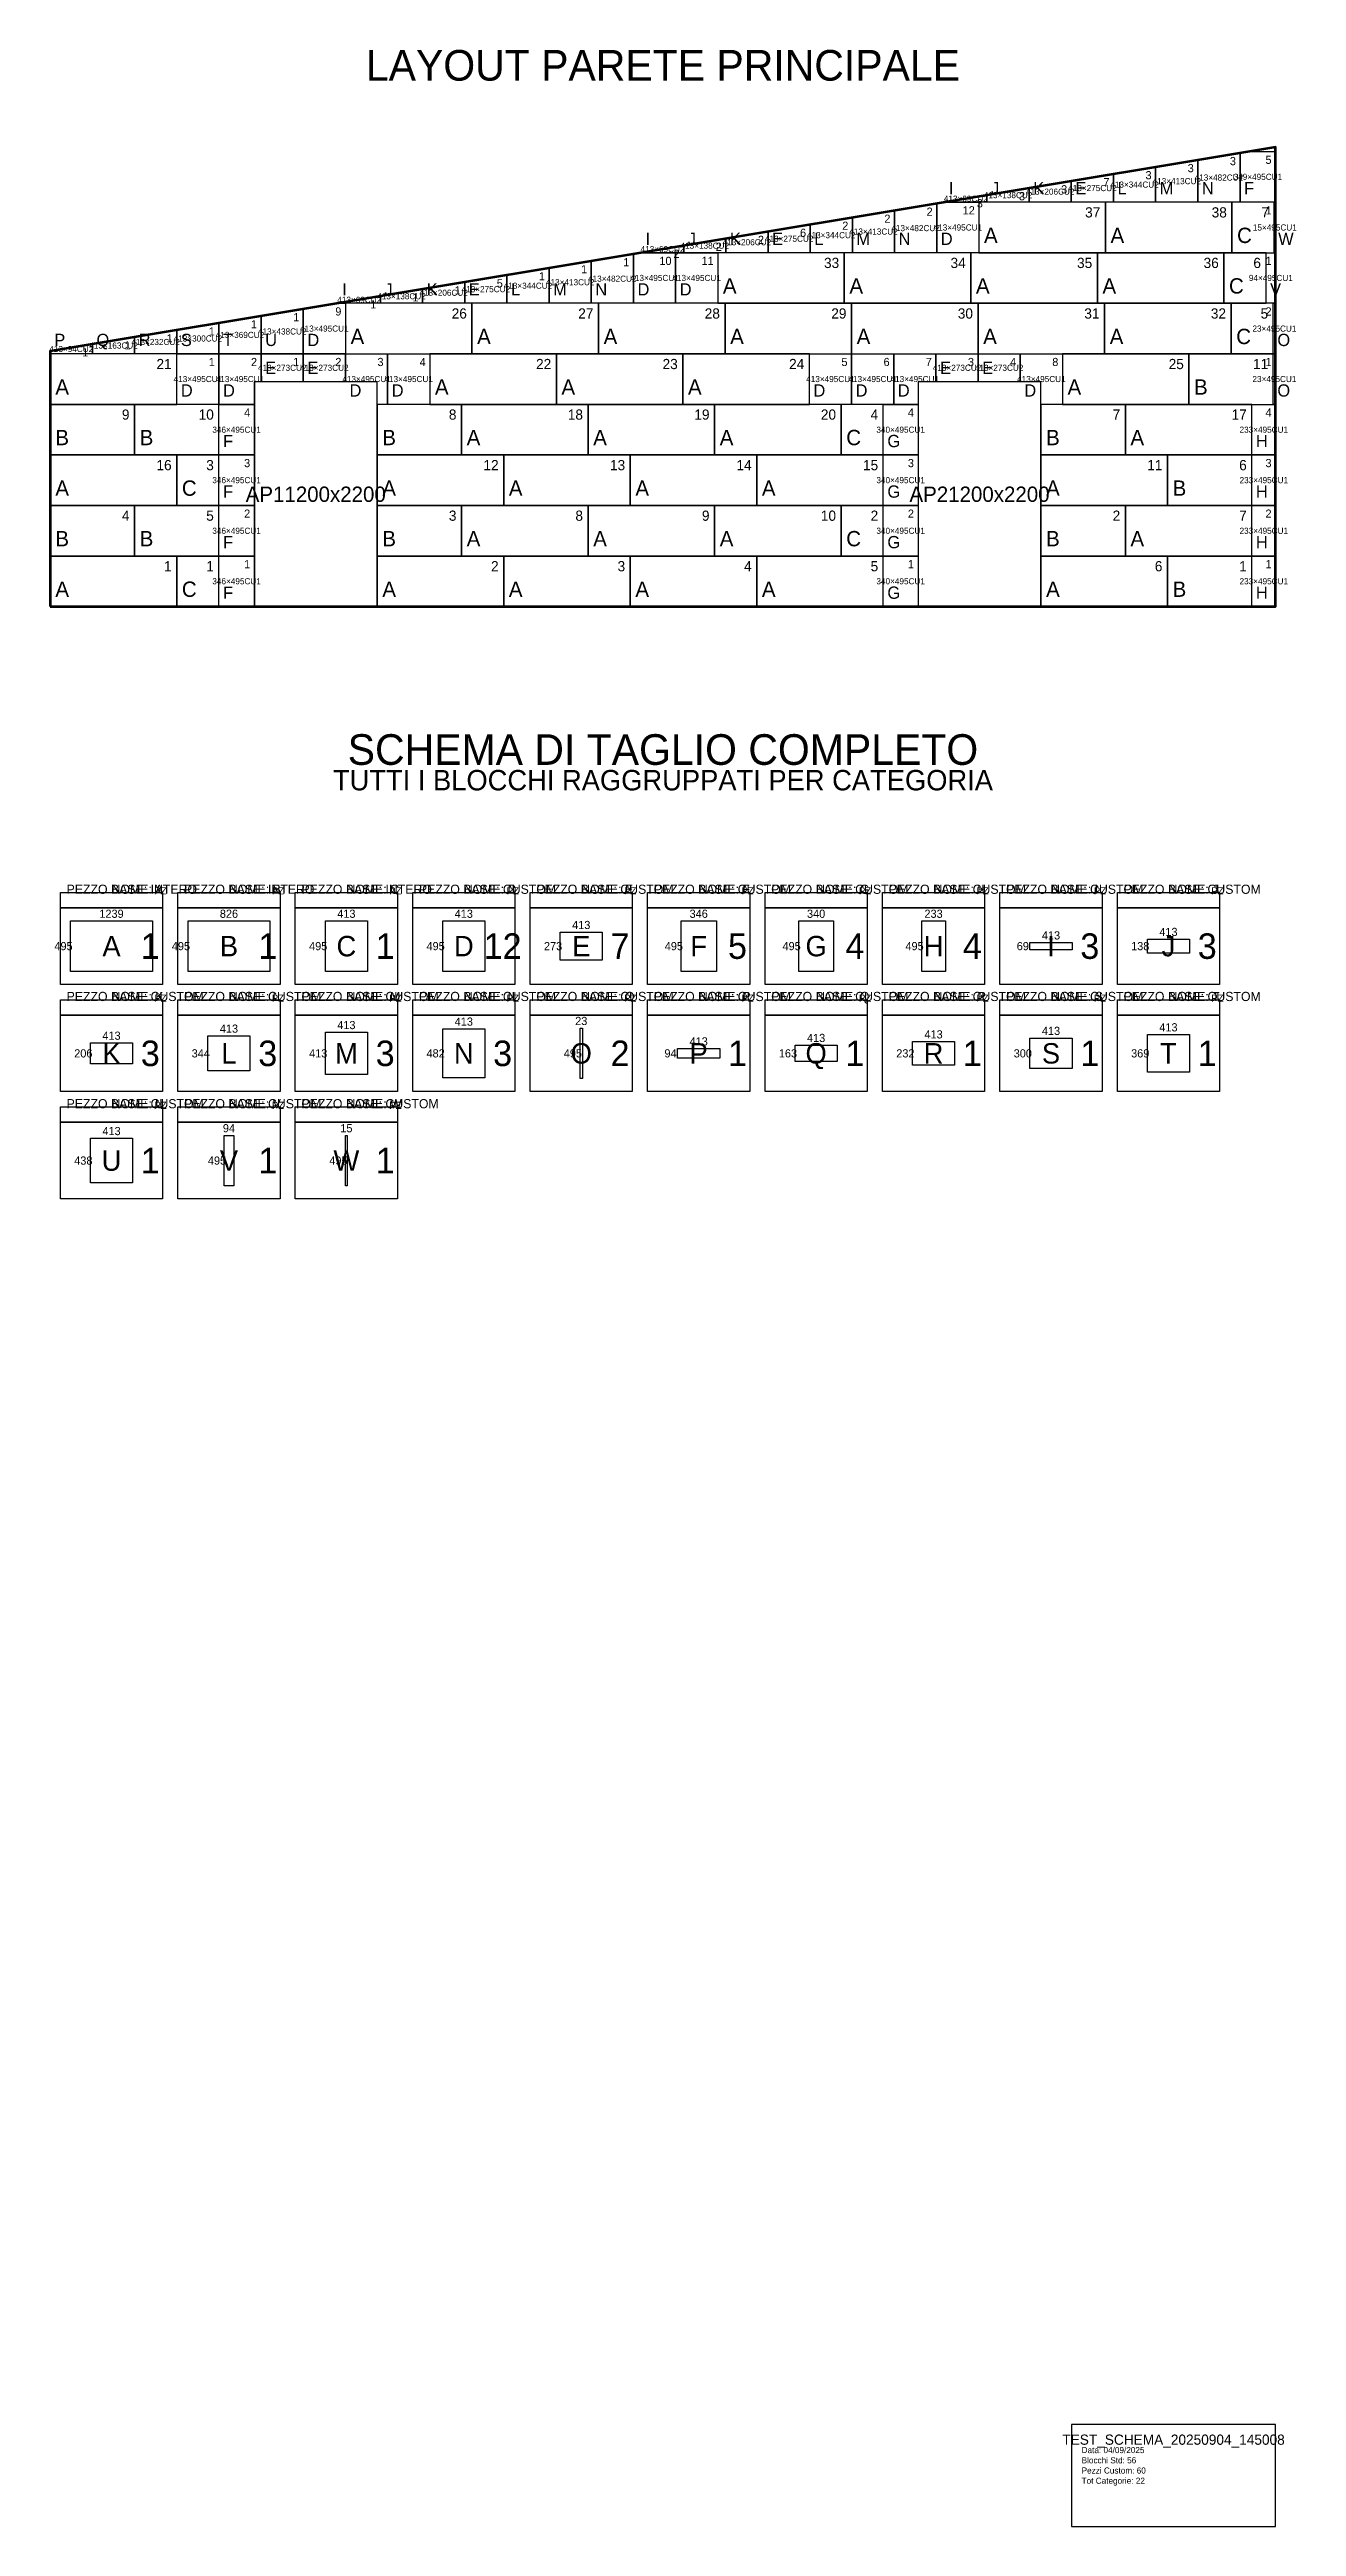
# Model space of a CAD drawing. Header units: metres. Extents: x -7 to 12204, y -18800 to 5454.
import ezdxf
from ezdxf.enums import TextEntityAlignment as Align

# ---------------------------------------------------------------- set-up
doc = ezdxf.new("R2010")
doc.units = ezdxf.units.M
for name, color, linetype in [('APERTURE', 1, 'Continuous'), ('BLOCCHI_CUSTOM', 3, 'Continuous'), ('BLOCCHI_STD', 7, 'Continuous'), ('CARTIGLIO', 7, 'Continuous'), ('PARETE', 5, 'Continuous'), ('QUOTE', 6, 'Continuous'), ('TAGLIO', 4, 'Continuous'), ('TESTI', 7, 'Continuous')]:
    doc.layers.add(name, color=color, linetype=linetype)

msp = doc.modelspace()

# ---------------------------------------------------------------- linework, layer by layer
at = {"layer": 'APERTURE'}
for points in [[(2000, 0), (3200, 0), (3200, 2200), (2000, 2200), (2000, 0)], [(8500, 0), (9700, 0), (9700, 2200), (8500, 2200), (8500, 0)]]:
    msp.add_lwpolyline(points, close=True, dxfattribs=at)
at = {"layer": 'BLOCCHI_CUSTOM'}
for points in [[(11238, 4373), (11238, 3960), (10825, 3960), (10825, 4304), (11238, 4373)], [(11651, 4442), (11651, 3960), (11238, 3960), (11238, 4373), (11651, 4442)], [(11730, 4455), (12000, 4455), (12000, 3960), (11651, 3960), (11651, 4442), (11730, 4455)], [(9586, 3960), (9586, 4098), (9999, 4166), (9999, 3960), (9586, 3960)], [(10412, 4235), (10412, 3960), (9999, 3960), (9999, 4166), (10412, 4235)], [(10825, 4304), (10825, 3960), (10412, 3960), (10412, 4235), (10825, 4304)], [(8681, 3947), (8681, 3465), (8268, 3465), (8268, 3878), (8681, 3947)], [(8760, 3960), (9094, 3960), (9094, 3465), (8681, 3465), (8681, 3947), (8760, 3960)], [(8760, 3960), (9173, 4029), (9173, 3960), (8760, 3960)], [(9173, 3960), (9173, 4029), (9586, 4098), (9586, 3960), (9173, 3960)], [(11985, 3465), (11985, 3960), (12000, 3960), (12000, 3465), (11985, 3465)], [(7029, 3672), (7029, 3465), (6616, 3465), (6616, 3603), (7029, 3672)], [(7442, 3740), (7442, 3465), (7029, 3465), (7029, 3672), (7442, 3740)], [(7855, 3809), (7855, 3465), (7442, 3465), (7442, 3740), (7855, 3809)], [(8268, 3878), (8268, 3465), (7855, 3465), (7855, 3809), (8268, 3878)], [(5711, 3452), (5711, 2970), (5298, 2970), (5298, 3383), (5711, 3452)], [(5790, 3465), (6124, 3465), (6124, 2970), (5711, 2970), (5711, 3452), (5790, 3465)], [(5790, 3465), (6203, 3534), (6203, 3465), (5790, 3465)], [(6537, 3465), (6537, 2970), (6124, 2970), (6124, 3465), (6537, 3465)], [(6203, 3465), (6203, 3534), (6616, 3603), (6616, 3465), (6203, 3465)], [(11906, 2970), (11906, 3465), (12000, 3465), (12000, 2970), (11906, 2970)], [(3646, 2970), (3646, 3108), (4059, 3176), (4059, 2970), (3646, 2970)], [(4472, 3245), (4472, 2970), (4059, 2970), (4059, 3176), (4472, 3245)], [(4885, 3314), (4885, 2970), (4472, 2970), (4472, 3245), (4885, 3314)], [(5298, 3383), (5298, 2970), (4885, 2970), (4885, 3314), (5298, 3383)], [(2478, 2913), (2478, 2475), (2065, 2475), (2065, 2844), (2478, 2913)], [(2820, 2970), (2891, 2970), (2891, 2475), (2478, 2475), (2478, 2913), (2820, 2970)], [(2820, 2970), (3233, 3039), (3233, 2970), (2820, 2970)], [(3233, 2970), (3233, 3039), (3646, 3108), (3646, 2970), (3233, 2970)], [(11977, 2475), (11977, 2970), (12000, 2970), (12000, 2475), (11977, 2475)], [(1239, 2706), (1239, 2475), (826, 2475), (826, 2638), (1239, 2706)], [(1652, 2775), (1652, 2475), (1239, 2475), (1239, 2706), (1652, 2775)], [(2065, 2844), (2065, 2475), (1652, 2475), (1652, 2775), (2065, 2844)], [(413, 2569), (413, 2475), (0, 2475), (0, 2500), (413, 2569)], [(826, 2638), (826, 2475), (413, 2475), (413, 2569), (826, 2638)], [(1239, 1980), (1239, 2475), (1652, 2475), (1652, 1980), (1239, 1980)], [(2000, 2202), (1999, 2202), (1999, 2202), (1999, 2202), (1999, 2202), (1999, 2202), (1999, 2201), (1998, 2201), (1998, 2201), (1998, 2201), (1998, 2201), (1998, 2201), (1998, 2200), (1998, 2200), (1998, 2200), (1998, 1980), (1652, 1980), (1652, 2475), (2065, 2475), (2065, 2202), (2000, 2202), (2000, 2202), (2000, 2202)], [(2478, 2475), (2478, 2202), (2065, 2202), (2065, 2475), (2478, 2475)], [(2891, 2475), (2891, 2202), (2478, 2202), (2478, 2475), (2891, 2475)], [(3304, 2475), (3304, 1980), (3202, 1980), (3202, 2200), (3202, 2200), (3202, 2200), (3202, 2201), (3202, 2201), (3202, 2201), (3202, 2201), (3202, 2201), (3201, 2201), (3201, 2202), (3201, 2202), (3201, 2202), (3201, 2202), (3201, 2202), (3200, 2202), (3200, 2202), (3200, 2202), (2891, 2202), (2891, 2475), (3304, 2475)], [(3717, 2475), (3717, 1980), (3304, 1980), (3304, 2475), (3717, 2475)], [(7434, 1980), (7434, 2475), (7847, 2475), (7847, 1980), (7434, 1980)], [(7847, 1980), (7847, 2475), (8260, 2475), (8260, 1980), (7847, 1980)], [(8500, 2202), (8499, 2202), (8499, 2202), (8499, 2202), (8499, 2202), (8499, 2202), (8499, 2201), (8498, 2201), (8498, 2201), (8498, 2201), (8498, 2201), (8498, 2201), (8498, 2200), (8498, 2200), (8498, 2200), (8498, 1980), (8260, 1980), (8260, 2475), (8673, 2475), (8673, 2202), (8500, 2202), (8500, 2202), (8500, 2202)], [(9086, 2475), (9086, 2202), (8673, 2202), (8673, 2475), (9086, 2475)], [(9499, 2475), (9499, 2202), (9086, 2202), (9086, 2475), (9499, 2475)], [(9912, 2475), (9912, 1980), (9702, 1980), (9702, 2200), (9702, 2200), (9702, 2200), (9702, 2201), (9702, 2201), (9702, 2201), (9702, 2201), (9702, 2201), (9701, 2201), (9701, 2202), (9701, 2202), (9701, 2202), (9701, 2202), (9701, 2202), (9700, 2202), (9700, 2202), (9700, 2202), (9499, 2202), (9499, 2475), (9912, 2475)], [(11977, 2475), (12000, 2475), (12000, 1980), (11977, 1980), (11977, 2475)], [(1998, 1485), (1652, 1485), (1652, 1980), (1998, 1980), (1998, 1485)], [(8158, 1485), (8158, 1980), (8498, 1980), (8498, 1485), (8158, 1485)], [(11767, 1485), (11767, 1980), (12000, 1980), (12000, 1485), (11767, 1485)], [(1998, 990), (1652, 990), (1652, 1485), (1998, 1485), (1998, 990)], [(8158, 990), (8158, 1485), (8498, 1485), (8498, 990), (8158, 990)], [(11767, 990), (11767, 1485), (12000, 1485), (12000, 990), (11767, 990)], [(1998, 495), (1652, 495), (1652, 990), (1998, 990), (1998, 495)], [(8158, 495), (8158, 990), (8498, 990), (8498, 495), (8158, 495)], [(11767, 495), (11767, 990), (12000, 990), (12000, 495), (11767, 495)], [(1998, 0), (1652, 0), (1652, 495), (1998, 495), (1998, 0)], [(8158, 495), (8498, 495), (8498, 0), (8158, 0), (8158, 495)], [(11767, 495), (12000, 495), (12000, 0), (11767, 0), (11767, 495)]]:
    msp.add_lwpolyline(points, close=True, dxfattribs=at)
at = {"layer": 'BLOCCHI_STD'}
for points in [[(9094, 3465), (10333, 3465), (10333, 3960), (9094, 3960), (9094, 3465)], [(10333, 3465), (11572, 3465), (11572, 3960), (10333, 3960), (10333, 3465)], [(11572, 3465), (11985, 3465), (11985, 3960), (11572, 3960), (11572, 3465)], [(6537, 2970), (7776, 2970), (7776, 3465), (6537, 3465), (6537, 2970)], [(7776, 2970), (9015, 2970), (9015, 3465), (7776, 3465), (7776, 2970)], [(9015, 2970), (10254, 2970), (10254, 3465), (9015, 3465), (9015, 2970)], [(10254, 2970), (11493, 2970), (11493, 3465), (10254, 3465), (10254, 2970)], [(11493, 2970), (11906, 2970), (11906, 3465), (11493, 3465), (11493, 2970)], [(2891, 2475), (4130, 2475), (4130, 2970), (2891, 2970), (2891, 2475)], [(4130, 2475), (5369, 2475), (5369, 2970), (4130, 2970), (4130, 2475)], [(5369, 2475), (6608, 2475), (6608, 2970), (5369, 2970), (5369, 2475)], [(6608, 2475), (7847, 2475), (7847, 2970), (6608, 2970), (6608, 2475)], [(7847, 2475), (9086, 2475), (9086, 2970), (7847, 2970), (7847, 2475)], [(9086, 2475), (10325, 2475), (10325, 2970), (9086, 2970), (9086, 2475)], [(10325, 2475), (11564, 2475), (11564, 2970), (10325, 2970), (10325, 2475)], [(11564, 2475), (11977, 2475), (11977, 2970), (11564, 2970), (11564, 2475)], [(0, 1980), (1239, 1980), (1239, 2475), (0, 2475), (0, 1980)], [(3717, 1980), (4956, 1980), (4956, 2475), (3717, 2475), (3717, 1980)], [(4956, 1980), (6195, 1980), (6195, 2475), (4956, 2475), (4956, 1980)], [(6195, 1980), (7434, 1980), (7434, 2475), (6195, 2475), (6195, 1980)], [(9912, 1980), (11151, 1980), (11151, 2475), (9912, 2475), (9912, 1980)], [(11151, 1980), (11977, 1980), (11977, 2475), (11151, 2475), (11151, 1980)], [(0, 1485), (826, 1485), (826, 1980), (0, 1980), (0, 1485)], [(826, 1485), (1652, 1485), (1652, 1980), (826, 1980), (826, 1485)], [(3202, 1485), (4028, 1485), (4028, 1980), (3202, 1980), (3202, 1485)], [(4028, 1485), (5267, 1485), (5267, 1980), (4028, 1980), (4028, 1485)], [(5267, 1485), (6506, 1485), (6506, 1980), (5267, 1980), (5267, 1485)], [(6506, 1485), (7745, 1485), (7745, 1980), (6506, 1980), (6506, 1485)], [(7745, 1485), (8158, 1485), (8158, 1980), (7745, 1980), (7745, 1485)], [(9702, 1485), (10528, 1485), (10528, 1980), (9702, 1980), (9702, 1485)], [(10528, 1485), (11767, 1485), (11767, 1980), (10528, 1980), (10528, 1485)], [(0, 990), (1239, 990), (1239, 1485), (0, 1485), (0, 990)], [(1239, 990), (1652, 990), (1652, 1485), (1239, 1485), (1239, 990)], [(3202, 990), (4441, 990), (4441, 1485), (3202, 1485), (3202, 990)], [(4441, 990), (5680, 990), (5680, 1485), (4441, 1485), (4441, 990)], [(5680, 990), (6919, 990), (6919, 1485), (5680, 1485), (5680, 990)], [(6919, 990), (8158, 990), (8158, 1485), (6919, 1485), (6919, 990)], [(9702, 990), (10941, 990), (10941, 1485), (9702, 1485), (9702, 990)], [(10941, 990), (11767, 990), (11767, 1485), (10941, 1485), (10941, 990)], [(0, 495), (826, 495), (826, 990), (0, 990), (0, 495)], [(826, 495), (1652, 495), (1652, 990), (826, 990), (826, 495)], [(3202, 495), (4028, 495), (4028, 990), (3202, 990), (3202, 495)], [(4028, 495), (5267, 495), (5267, 990), (4028, 990), (4028, 495)], [(5267, 495), (6506, 495), (6506, 990), (5267, 990), (5267, 495)], [(6506, 495), (7745, 495), (7745, 990), (6506, 990), (6506, 495)], [(7745, 495), (8158, 495), (8158, 990), (7745, 990), (7745, 495)], [(9702, 495), (10528, 495), (10528, 990), (9702, 990), (9702, 495)], [(10528, 495), (11767, 495), (11767, 990), (10528, 990), (10528, 495)], [(0, 0), (1239, 0), (1239, 495), (0, 495), (0, 0)], [(1239, 0), (1652, 0), (1652, 495), (1239, 495), (1239, 0)], [(3202, 0), (4441, 0), (4441, 495), (3202, 495), (3202, 0)], [(4441, 0), (5680, 0), (5680, 495), (4441, 495), (4441, 0)], [(5680, 0), (6919, 0), (6919, 495), (5680, 495), (5680, 0)], [(6919, 0), (8158, 0), (8158, 495), (6919, 495), (6919, 0)], [(9702, 0), (10941, 0), (10941, 495), (9702, 495), (9702, 0)], [(10941, 0), (11767, 0), (11767, 495), (10941, 495), (10941, 0)]]:
    msp.add_lwpolyline(points, dxfattribs=at)
at = {"layer": 'CARTIGLIO'}
for points in [[(100, -2800), (1100, -2800), (1100, -2950), (100, -2950), (100, -2800)], [(1250, -2800), (2250, -2800), (2250, -2950), (1250, -2950), (1250, -2800)], [(2400, -2800), (3400, -2800), (3400, -2950), (2400, -2950), (2400, -2800)], [(3550, -2800), (4550, -2800), (4550, -2950), (3550, -2950), (3550, -2800)], [(4700, -2800), (5700, -2800), (5700, -2950), (4700, -2950), (4700, -2800)], [(5850, -2800), (6850, -2800), (6850, -2950), (5850, -2950), (5850, -2800)], [(7000, -2800), (8000, -2800), (8000, -2950), (7000, -2950), (7000, -2800)], [(8150, -2800), (9150, -2800), (9150, -2950), (8150, -2950), (8150, -2800)], [(9300, -2800), (10300, -2800), (10300, -2950), (9300, -2950), (9300, -2800)], [(10450, -2800), (11450, -2800), (11450, -2950), (10450, -2950), (10450, -2800)], [(100, -2950), (1100, -2950), (1100, -3700), (100, -3700), (100, -2950)], [(1250, -2950), (2250, -2950), (2250, -3700), (1250, -3700), (1250, -2950)], [(2400, -2950), (3400, -2950), (3400, -3700), (2400, -3700), (2400, -2950)], [(3550, -2950), (4550, -2950), (4550, -3700), (3550, -3700), (3550, -2950)], [(4700, -2950), (5700, -2950), (5700, -3700), (4700, -3700), (4700, -2950)], [(5850, -2950), (6850, -2950), (6850, -3700), (5850, -3700), (5850, -2950)], [(7000, -2950), (8000, -2950), (8000, -3700), (7000, -3700), (7000, -2950)], [(8150, -2950), (9150, -2950), (9150, -3700), (8150, -3700), (8150, -2950)], [(9300, -2950), (10300, -2950), (10300, -3700), (9300, -3700), (9300, -2950)], [(10450, -2950), (11450, -2950), (11450, -3700), (10450, -3700), (10450, -2950)], [(100, -3850), (1100, -3850), (1100, -4000), (100, -4000), (100, -3850)], [(1250, -3850), (2250, -3850), (2250, -4000), (1250, -4000), (1250, -3850)], [(2400, -3850), (3400, -3850), (3400, -4000), (2400, -4000), (2400, -3850)], [(3550, -3850), (4550, -3850), (4550, -4000), (3550, -4000), (3550, -3850)], [(4700, -3850), (5700, -3850), (5700, -4000), (4700, -4000), (4700, -3850)], [(5850, -3850), (6850, -3850), (6850, -4000), (5850, -4000), (5850, -3850)], [(7000, -3850), (8000, -3850), (8000, -4000), (7000, -4000), (7000, -3850)], [(8150, -3850), (9150, -3850), (9150, -4000), (8150, -4000), (8150, -3850)], [(9300, -3850), (10300, -3850), (10300, -4000), (9300, -4000), (9300, -3850)], [(10450, -3850), (11450, -3850), (11450, -4000), (10450, -4000), (10450, -3850)], [(100, -4000), (1100, -4000), (1100, -4750), (100, -4750), (100, -4000)], [(1250, -4000), (2250, -4000), (2250, -4750), (1250, -4750), (1250, -4000)], [(2400, -4000), (3400, -4000), (3400, -4750), (2400, -4750), (2400, -4000)], [(3550, -4000), (4550, -4000), (4550, -4750), (3550, -4750), (3550, -4000)], [(4700, -4000), (5700, -4000), (5700, -4750), (4700, -4750), (4700, -4000)], [(5850, -4000), (6850, -4000), (6850, -4750), (5850, -4750), (5850, -4000)], [(7000, -4000), (8000, -4000), (8000, -4750), (7000, -4750), (7000, -4000)], [(8150, -4000), (9150, -4000), (9150, -4750), (8150, -4750), (8150, -4000)], [(9300, -4000), (10300, -4000), (10300, -4750), (9300, -4750), (9300, -4000)], [(10450, -4000), (11450, -4000), (11450, -4750), (10450, -4750), (10450, -4000)], [(100, -4900), (1100, -4900), (1100, -5050), (100, -5050), (100, -4900)], [(100, -5050), (1100, -5050), (1100, -5800), (100, -5800), (100, -5050)], [(1250, -4900), (2250, -4900), (2250, -5050), (1250, -5050), (1250, -4900)], [(1250, -5050), (2250, -5050), (2250, -5800), (1250, -5800), (1250, -5050)], [(2400, -4900), (3400, -4900), (3400, -5050), (2400, -5050), (2400, -4900)], [(2400, -5050), (3400, -5050), (3400, -5800), (2400, -5800), (2400, -5050)], [(10000, -18800), (12000, -18800), (12000, -17800), (10000, -17800), (10000, -18800)]]:
    msp.add_lwpolyline(points, dxfattribs=at)
at = {"layer": 'PARETE', "lineweight": 100}
msp.add_lwpolyline([(0, 0), (12000, 0), (12000, 4500), (0, 2500), (0, 0)], close=True, dxfattribs=at)
at = {"layer": 'TAGLIO', "color": 1}
for points in [[(200, -3078), (1000, -3078), (1000, -3572), (200, -3572), (200, -3078)], [(1350, -3078), (2150, -3078), (2150, -3572), (1350, -3572), (1350, -3078)], [(2694, -3078), (3106, -3078), (3106, -3572), (2694, -3572), (2694, -3078)]]:
    msp.add_lwpolyline(points, dxfattribs=at)
at = {"layer": 'TAGLIO', "color": 3}
for points in [[(3844, -3078), (4256, -3078), (4256, -3572), (3844, -3572), (3844, -3078)], [(6177, -3078), (6523, -3078), (6523, -3572), (6177, -3572), (6177, -3078)], [(7330, -3078), (7670, -3078), (7670, -3572), (7330, -3572), (7330, -3078)], [(8534, -3078), (8766, -3078), (8766, -3572), (8534, -3572), (8534, -3078)], [(4994, -3188), (5406, -3188), (5406, -3462), (4994, -3462), (4994, -3188)], [(9594, -3290), (10006, -3290), (10006, -3360), (9594, -3360), (9594, -3290)], [(10744, -3256), (11156, -3256), (11156, -3394), (10744, -3394), (10744, -3256)], [(394, -4272), (806, -4272), (806, -4478), (394, -4478), (394, -4272)], [(1544, -4203), (1956, -4203), (1956, -4547), (1544, -4547), (1544, -4203)], [(2694, -4168), (3106, -4168), (3106, -4582), (2694, -4582), (2694, -4168)], [(3844, -4134), (4256, -4134), (4256, -4616), (3844, -4616), (3844, -4134)], [(5188, -4128), (5212, -4128), (5212, -4622), (5188, -4622), (5188, -4128)], [(6144, -4328), (6556, -4328), (6556, -4422), (6144, -4422), (6144, -4328)], [(7294, -4294), (7706, -4294), (7706, -4456), (7294, -4456), (7294, -4294)], [(8444, -4259), (8856, -4259), (8856, -4491), (8444, -4491), (8444, -4259)], [(9594, -4225), (10006, -4225), (10006, -4525), (9594, -4525), (9594, -4225)], [(10744, -4190), (11156, -4190), (11156, -4560), (10744, -4560), (10744, -4190)], [(394, -5206), (806, -5206), (806, -5644), (394, -5644), (394, -5206)], [(1703, -5178), (1797, -5178), (1797, -5672), (1703, -5672), (1703, -5178)], [(2892, -5178), (2908, -5178), (2908, -5672), (2892, -5672), (2892, -5178)]]:
    msp.add_lwpolyline(points, dxfattribs=at)

# ---------------------------------------------------------------- texts
at = {"layer": 'QUOTE'}
for s, p in [('1239', (600, -3008)), ('826', (1750, -3008)), ('413', (2900, -3008)), ('413', (4050, -3008)), ('413', (5200, -3118)), ('346', (6350, -3008)), ('340', (7500, -3008)), ('233', (8650, -3008)), ('413', (10950, -3186)), ('495', (130, -3325)), ('495', (1280, -3325)), ('495', (2624, -3325)), ('495', (3774, -3325)), ('273', (4924, -3325)), ('495', (6107, -3325)), ('495', (7260, -3325)), ('495', (8464, -3325)), ('69', (9524, -3325)), ('413', (9800, -3220)), ('138', (10674, -3325)), ('413', (1750, -4133)), ('413', (2900, -4098)), ('413', (4050, -4064)), ('23', (5200, -4058)), ('413', (9800, -4155)), ('413', (10950, -4120)), ('206', (324, -4375)), ('413', (600, -4202)), ('344', (1474, -4375)), ('413', (2624, -4375)), ('482', (3774, -4375)), ('495', (5118, -4375)), ('94', (6074, -4375)), ('413', (6350, -4258)), ('163', (7224, -4375)), ('413', (7500, -4224)), ('232', (8374, -4375)), ('413', (8650, -4189)), ('300', (9524, -4375)), ('369', (10674, -4375)), ('94', (1750, -5108)), ('15', (2900, -5108)), ('413', (600, -5136)), ('438', (324, -5425)), ('495', (1633, -5425)), ('495', (2822, -5425))]:
    msp.add_text(s, height=80, dxfattribs=at).set_placement(p, align=Align.MIDDLE_CENTER)
at = {"layer": 'TESTI'}
for s, height, p in [('LAYOUT PARETE PRINCIPALE', 300, (6000, 5300)), ('AP11200x2200', 150, (2600, 1100)), ('AP21200x2200', 150, (9100, 1100)), ('SCHEMA DI TAGLIO COMPLETO', 300, (6000, -1400)), ('TUTTI I BLOCCHI RAGGRUPPATI PER CATEGORIA', 200, (6000, -1700)), ('TEST_SCHEMA_20250904_145008', 100, (11000, -17950))]:
    msp.add_text(s, height=height, dxfattribs=at).set_placement(p, align=Align.MIDDLE_CENTER)
at = {"layer": 'TESTI', "color": 4}
for s, p in [('3', (11611, 4402)), ('5', (11960, 4415)), ('3', (9959, 4126)), ('7', (10372, 4195)), ('3', (10785, 4264)), ('3', (11198, 4333)), ('2', (8641, 3907)), ('12', (9054, 3920)), ('3', (9133, 3989)), ('3', (9546, 4058)), ('1', (11960, 3920)), ('6', (7402, 3700)), ('2', (7815, 3769)), ('2', (8228, 3838)), ('1', (5671, 3412)), ('10', (6084, 3425)), ('2', (6163, 3494)), ('11', (6497, 3425)), ('2', (6576, 3563)), ('2', (6989, 3631)), ('1', (11960, 3425)), ('5', (4432, 3205)), ('1', (4845, 3274)), ('1', (5258, 3343)), ('9', (2851, 2930)), ('1', (3193, 2999)), ('1', (3606, 3068)), ('1', (4019, 3136)), ('2', (11960, 2930)), ('1', (1612, 2735)), ('1', (2025, 2804)), ('1', (2438, 2873)), ('1', (373, 2529)), ('1', (786, 2598)), ('1', (1199, 2667)), ('1', (1612, 2435)), ('2', (2025, 2435)), ('1', (2438, 2435)), ('2', (2851, 2435)), ('3', (3264, 2435)), ('4', (3677, 2435)), ('5', (7807, 2435)), ('6', (8220, 2435)), ('7', (8633, 2435)), ('3', (9046, 2435)), ('4', (9459, 2435)), ('8', (9872, 2435)), ('1', (11960, 2435)), ('4', (1958, 1940)), ('4', (8458, 1940)), ('4', (11960, 1940)), ('3', (1958, 1445)), ('3', (8458, 1445)), ('3', (11960, 1445)), ('2', (1958, 950)), ('2', (8458, 950)), ('2', (11960, 950)), ('1', (1958, 455)), ('1', (8458, 455)), ('1', (11960, 455))]:
    msp.add_text(s, height=80, dxfattribs=at).set_placement(p, align=Align.TOP_RIGHT)
at = {"layer": 'TESTI', "color": 3}
for s, p in [('I', (8800, 4000)), ('J', (9213, 4000)), ('K', (9626, 4000)), ('E', (10039, 4000)), ('L', (10452, 4000)), ('M', (10865, 4000)), ('N', (11278, 4000)), ('F', (11691, 4000)), ('I', (5830, 3505)), ('J', (6243, 3505)), ('K', (6656, 3505)), ('E', (7069, 3505)), ('L', (7482, 3505)), ('M', (7895, 3505)), ('N', (8308, 3505)), ('D', (8721, 3505)), ('W', (12025, 3505)), ('I', (2860, 3010)), ('J', (3273, 3010)), ('K', (3686, 3010)), ('E', (4099, 3010)), ('L', (4512, 3010)), ('M', (4925, 3010)), ('N', (5338, 3010)), ('D', (5751, 3010)), ('D', (6164, 3010)), ('V', (11946, 3010)), ('P', (40, 2515)), ('Q', (453, 2515)), ('R', (866, 2515)), ('S', (1279, 2515)), ('T', (1692, 2515)), ('U', (2105, 2515)), ('D', (2518, 2515)), ('O', (12017, 2515)), ('E', (2105, 2242)), ('E', (2518, 2242)), ('E', (8713, 2242)), ('E', (9126, 2242)), ('D', (1279, 2020)), ('D', (1692, 2020)), ('D', (2931, 2020)), ('D', (3344, 2020)), ('D', (7474, 2020)), ('D', (7887, 2020)), ('D', (8300, 2020)), ('D', (9539, 2020)), ('O', (12017, 2020)), ('F', (1692, 1525)), ('G', (8198, 1525)), ('H', (11807, 1525)), ('F', (1692, 1030)), ('G', (8198, 1030)), ('H', (11807, 1030)), ('F', (1692, 535)), ('G', (8198, 535)), ('H', (11807, 535)), ('F', (1692, 40)), ('G', (8198, 40)), ('H', (11807, 40))]:
    msp.add_text(s, height=120, dxfattribs=at).set_placement(p, align=Align.BOTTOM_LEFT)
at = {"layer": 'TESTI', "color": 8}
for s, p in [('413×275CU2', (10206, 4098)), ('413×344CU2', (10618, 4132)), ('413×413CU2', (11032, 4166)), ('413×482CU2', (11444, 4201)), ('349×495CU1', (11826, 4208)), ('413×69CU2', (8966, 3994)), ('413×138CU2', (9380, 4029)), ('413×206CU2', (9792, 4063)), ('413×344CU2', (7648, 3637)), ('413×413CU2', (8062, 3672)), ('413×482CU2', (8474, 3706)), ('413×495CU1', (8888, 3712)), ('15×495CU1', (11992, 3712)), ('413×69CU2', (5996, 3500)), ('413×138CU2', (6410, 3534)), ('413×206CU2', (6822, 3568)), ('413×275CU2', (7236, 3602)), ('413×344CU2', (4678, 3142)), ('413×413CU2', (5092, 3176)), ('413×482CU2', (5504, 3211)), ('413×495CU1', (5918, 3218)), ('413×495CU1', (6330, 3218)), ('94×495CU1', (11953, 3218)), ('413×69CU2', (3026, 3004)), ('413×138CU2', (3440, 3039)), ('413×206CU2', (3852, 3073)), ('413×275CU2', (4266, 3108)), ('413×369CU2', (1858, 2660)), ('413×438CU2', (2272, 2694)), ('413×495CU1', (2684, 2722)), ('23×495CU1', (11988, 2722)), ('413×94CU2', (206, 2522)), ('413×163CU2', (620, 2556)), ('413×232CU2', (1032, 2591)), ('413×300CU2', (1446, 2625)), ('413×495CU1', (1446, 2228)), ('413×495CU1', (1858, 2228)), ('413×273CU2', (2272, 2338)), ('413×273CU2', (2684, 2338)), ('413×495CU1', (3098, 2228)), ('413×495CU1', (3510, 2228)), ('413×495CU1', (7640, 2228)), ('413×495CU1', (8054, 2228)), ('413×495CU1', (8466, 2228)), ('413×273CU2', (8880, 2338)), ('413×273CU2', (9292, 2338)), ('413×495CU1', (9706, 2228)), ('23×495CU1', (11988, 2228)), ('346×495CU1', (1825, 1732)), ('340×495CU1', (8328, 1732)), ('233×495CU1', (11884, 1732)), ('346×495CU1', (1825, 1238)), ('340×495CU1', (8328, 1238)), ('233×495CU1', (11884, 1238)), ('346×495CU1', (1825, 742)), ('340×495CU1', (8328, 742)), ('233×495CU1', (11884, 742)), ('346×495CU1', (1825, 248)), ('340×495CU1', (8328, 248)), ('233×495CU1', (11884, 248))]:
    msp.add_text(s, height=60, dxfattribs=at).set_placement(p, align=Align.MIDDLE_CENTER)
at = {"layer": 'TESTI', "color": 2}
for s, p in [('37', (10283, 3910)), ('38', (11522, 3910)), ('7', (11935, 3910)), ('33', (7726, 3415)), ('34', (8965, 3415)), ('35', (10204, 3415)), ('36', (11443, 3415)), ('6', (11856, 3415)), ('26', (4080, 2920)), ('27', (5319, 2920)), ('28', (6558, 2920)), ('29', (7797, 2920)), ('30', (9036, 2920)), ('31', (10275, 2920)), ('32', (11514, 2920)), ('5', (11927, 2920)), ('21', (1189, 2425)), ('22', (4906, 2425)), ('23', (6145, 2425)), ('24', (7384, 2425)), ('25', (11101, 2425)), ('11', (11927, 2425)), ('9', (776, 1930)), ('10', (1602, 1930)), ('8', (3978, 1930)), ('18', (5217, 1930)), ('19', (6456, 1930)), ('20', (7695, 1930)), ('4', (8108, 1930)), ('7', (10478, 1930)), ('17', (11717, 1930)), ('16', (1189, 1435)), ('3', (1602, 1435)), ('12', (4391, 1435)), ('13', (5630, 1435)), ('14', (6869, 1435)), ('15', (8108, 1435)), ('11', (10891, 1435)), ('6', (11717, 1435)), ('4', (776, 940)), ('5', (1602, 940)), ('3', (3978, 940)), ('8', (5217, 940)), ('9', (6456, 940)), ('10', (7695, 940)), ('2', (8108, 940)), ('2', (10478, 940)), ('7', (11717, 940)), ('1', (1189, 445)), ('1', (1602, 445)), ('2', (4391, 445)), ('3', (5630, 445)), ('4', (6869, 445)), ('5', (8108, 445)), ('6', (10891, 445)), ('1', (11717, 445))]:
    msp.add_text(s, height=100, dxfattribs=at).set_placement(p, align=Align.TOP_RIGHT)
at = {"layer": 'TESTI', "color": 1}
for s, p in [('A', (9144, 3515)), ('A', (10383, 3515)), ('C', (11622, 3515)), ('A', (6587, 3020)), ('A', (7826, 3020)), ('A', (9065, 3020)), ('A', (10304, 3020)), ('C', (11543, 3020)), ('A', (2941, 2525)), ('A', (4180, 2525)), ('A', (5419, 2525)), ('A', (6658, 2525)), ('A', (7897, 2525)), ('A', (9136, 2525)), ('A', (10375, 2525)), ('C', (11614, 2525)), ('A', (50, 2030)), ('A', (3767, 2030)), ('A', (5006, 2030)), ('A', (6245, 2030)), ('A', (9962, 2030)), ('B', (11201, 2030)), ('B', (50, 1535)), ('B', (876, 1535)), ('B', (3252, 1535)), ('A', (4078, 1535)), ('A', (5317, 1535)), ('A', (6556, 1535)), ('C', (7795, 1535)), ('B', (9752, 1535)), ('A', (10578, 1535)), ('A', (50, 1040)), ('C', (1289, 1040)), ('A', (3252, 1040)), ('A', (4491, 1040)), ('A', (5730, 1040)), ('A', (6969, 1040)), ('A', (9752, 1040)), ('B', (10991, 1040)), ('B', (50, 545)), ('B', (876, 545)), ('B', (3252, 545)), ('A', (4078, 545)), ('A', (5317, 545)), ('A', (6556, 545)), ('C', (7795, 545)), ('B', (9752, 545)), ('A', (10578, 545)), ('A', (50, 50)), ('C', (1289, 50)), ('A', (3252, 50)), ('A', (4491, 50)), ('A', (5730, 50)), ('A', (6969, 50)), ('A', (9752, 50)), ('B', (10991, 50))]:
    msp.add_text(s, height=150, dxfattribs=at).set_placement(p, align=Align.BOTTOM_LEFT)
at = {"layer": 'TESTI'}
for s, height, p in [('PEZZO BASE: INTERO', 90, (160, -2840)), ('NOME: A', 90, (600, -2840)), ('PZ', 70, (1020, -2840)), ('PEZZO BASE: INTERO', 90, (1310, -2840)), ('NOME: B', 90, (1750, -2840)), ('PZ', 70, (2170, -2840)), ('PEZZO BASE: INTERO', 90, (2460, -2840)), ('NOME: C', 90, (2900, -2840)), ('PZ', 70, (3320, -2840)), ('PEZZO BASE: CUSTOM', 90, (3610, -2840)), ('NOME: D', 90, (4050, -2840)), ('PZ', 70, (4470, -2840)), ('PEZZO BASE: CUSTOM', 90, (4760, -2840)), ('NOME: E', 90, (5200, -2840)), ('PZ', 70, (5620, -2840)), ('PEZZO BASE: CUSTOM', 90, (5910, -2840)), ('NOME: F', 90, (6350, -2840)), ('PZ', 70, (6770, -2840)), ('PEZZO BASE: CUSTOM', 90, (7060, -2840)), ('NOME: G', 90, (7500, -2840)), ('PZ', 70, (7920, -2840)), ('PEZZO BASE: CUSTOM', 90, (8210, -2840)), ('NOME: H', 90, (8650, -2840)), ('PZ', 70, (9070, -2840)), ('PEZZO BASE: CUSTOM', 90, (9360, -2840)), ('NOME: I', 90, (9800, -2840)), ('PZ', 70, (10220, -2840)), ('PEZZO BASE: CUSTOM', 90, (10510, -2840)), ('NOME: J', 90, (10950, -2840)), ('PZ', 70, (11370, -2840)), ('PEZZO BASE: CUSTOM', 90, (160, -3890)), ('NOME: K', 90, (600, -3890)), ('PZ', 70, (1020, -3890)), ('PEZZO BASE: CUSTOM', 90, (1310, -3890)), ('NOME: L', 90, (1750, -3890)), ('PZ', 70, (2170, -3890)), ('PEZZO BASE: CUSTOM', 90, (2460, -3890)), ('NOME: M', 90, (2900, -3890)), ('PZ', 70, (3320, -3890)), ('PEZZO BASE: CUSTOM', 90, (3610, -3890)), ('NOME: N', 90, (4050, -3890)), ('PZ', 70, (4470, -3890)), ('PEZZO BASE: CUSTOM', 90, (4760, -3890)), ('NOME: O', 90, (5200, -3890)), ('PZ', 70, (5620, -3890)), ('PEZZO BASE: CUSTOM', 90, (5910, -3890)), ('NOME: P', 90, (6350, -3890)), ('PZ', 70, (6770, -3890)), ('PEZZO BASE: CUSTOM', 90, (7060, -3890)), ('NOME: Q', 90, (7500, -3890)), ('PZ', 70, (7920, -3890)), ('PEZZO BASE: CUSTOM', 90, (8210, -3890)), ('NOME: R', 90, (8650, -3890)), ('PZ', 70, (9070, -3890)), ('PEZZO BASE: CUSTOM', 90, (9360, -3890)), ('NOME: S', 90, (9800, -3890)), ('PZ', 70, (10220, -3890)), ('PEZZO BASE: CUSTOM', 90, (10510, -3890)), ('NOME: T', 90, (10950, -3890)), ('PZ', 70, (11370, -3890)), ('PEZZO BASE: CUSTOM', 90, (160, -4940)), ('NOME: U', 90, (600, -4940)), ('PZ', 70, (1020, -4940)), ('PEZZO BASE: CUSTOM', 90, (1310, -4940)), ('NOME: V', 90, (1750, -4940)), ('PZ', 70, (2170, -4940)), ('PEZZO BASE: CUSTOM', 90, (2460, -4940)), ('NOME: W', 90, (2900, -4940)), ('PZ', 70, (3320, -4940)), ('Data: 04/09/2025', 60, (10100, -18100)), ('Blocchi Std: 56', 60, (10100, -18200)), ('Tot Categorie: 22', 60, (10100, -18400)), ('Pezzi Custom: 60', 60, (10100, -18300))]:
    msp.add_text(s, height=height, dxfattribs=at).set_placement(p, align=Align.BOTTOM_LEFT)
at = {"layer": 'TESTI', "color": 1}
for s, height, p in [('A', 200, (600, -3325)), ('1', 250, (980, -3325)), ('B', 200, (1750, -3325)), ('1', 250, (2130, -3325)), ('C', 200, (2900, -3325)), ('1', 250, (3280, -3325))]:
    msp.add_text(s, height=height, dxfattribs=at).set_placement(p, align=Align.MIDDLE_CENTER)
at = {"layer": 'TESTI', "color": 3}
for s, height, p in [('D', 200, (4050, -3325)), ('12', 250, (4430, -3325)), ('E', 200, (5200, -3325)), ('7', 250, (5580, -3325)), ('F', 200, (6350, -3325)), ('5', 250, (6730, -3325)), ('G', 200, (7500, -3325)), ('4', 250, (7880, -3325)), ('H', 200, (8650, -3325)), ('4', 250, (9030, -3325)), ('I', 200, (9800, -3325)), ('3', 250, (10180, -3325)), ('J', 200, (10950, -3325)), ('3', 250, (11330, -3325)), ('K', 200, (600, -4375)), ('3', 250, (980, -4375)), ('L', 200, (1750, -4375)), ('3', 250, (2130, -4375)), ('M', 200, (2900, -4375)), ('3', 250, (3280, -4375)), ('N', 200, (4050, -4375)), ('3', 250, (4430, -4375)), ('O', 200, (5200, -4375)), ('2', 250, (5580, -4375)), ('P', 200, (6350, -4375)), ('1', 250, (6730, -4375)), ('Q', 200, (7500, -4375)), ('1', 250, (7880, -4375)), ('R', 200, (8650, -4375)), ('1', 250, (9030, -4375)), ('S', 200, (9800, -4375)), ('1', 250, (10180, -4375)), ('T', 200, (10950, -4375)), ('1', 250, (11330, -4375)), ('U', 200, (600, -5425)), ('1', 250, (980, -5425)), ('V', 200, (1750, -5425)), ('1', 250, (2130, -5425)), ('W', 200, (2900, -5425)), ('1', 250, (3280, -5425))]:
    msp.add_text(s, height=height, dxfattribs=at).set_placement(p, align=Align.MIDDLE_CENTER)

doc.saveas('drawing.dxf')
